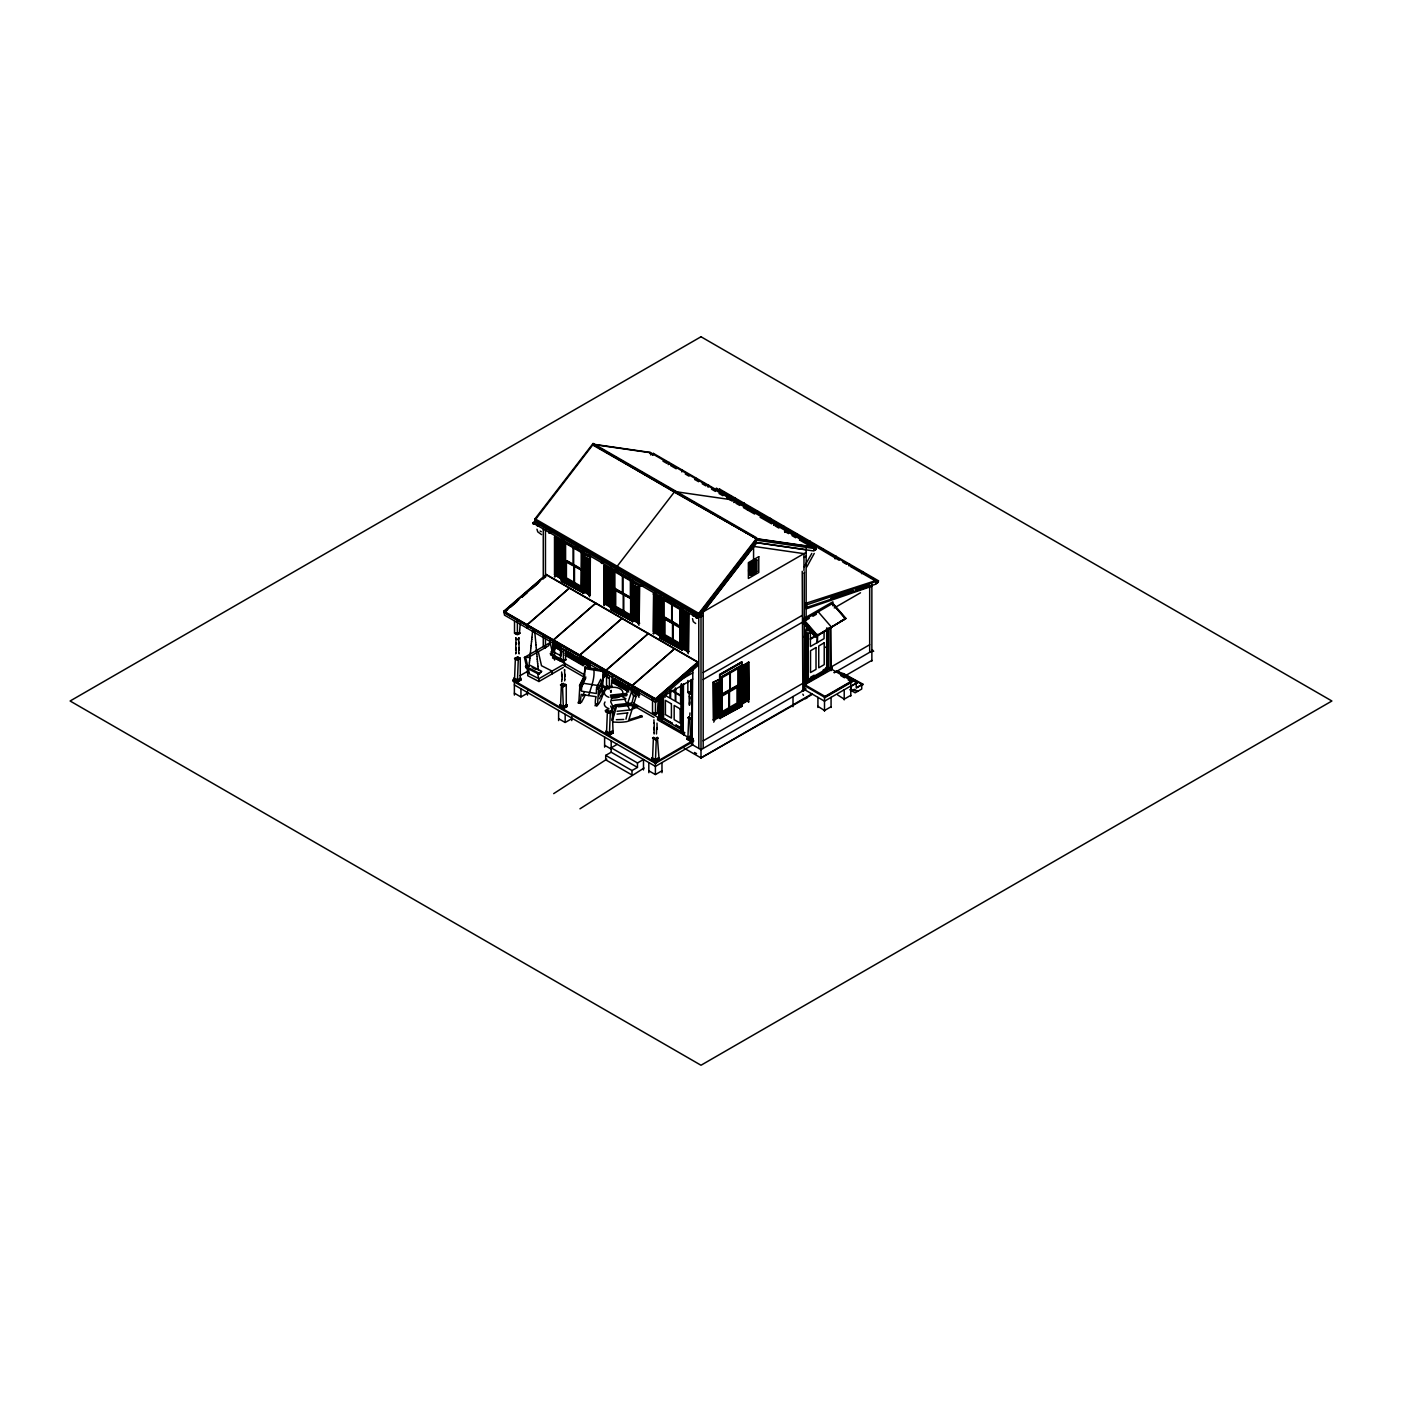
<?xml version="1.0" encoding="UTF-8"?>
<svg xmlns="http://www.w3.org/2000/svg" width="1402" height="1402" viewBox="0 0 1402 1402"><rect width="100%" height="100%" fill="white"/><g stroke="black" fill="none" stroke-linecap="round" stroke-linejoin="round"><path stroke-width="1.5" d="M513.693 678.305L517.391 680.443L521.088 678.305L521.088 679.9L517.391 682.02L513.693 679.9L513.693 678.305L517.391 679.655L517.391 682.02L517.391 679.725M563.394 706.293L563.394 708.588L559.696 706.45L559.696 704.873L563.394 706.293L567.091 704.873L567.091 706.45L563.394 708.588L562.517 685.858M689.854 718.595L690.73 741.308L692.991 740.011C694.025 736.138 689.048 738.907 690.73 741.308L687.033 739.187L689.714 736.225M601.984 669.455L601.914 670.384L585.16 666.861L583.951 676.64L579.604 685.227L579.587 686.402L581.725 686.156L581.409 691.168L596.376 693.499L596.411 688.995L598.286 689.293L602.65 679.549L603.368 670.664M689.644 699.055L689.714 697.477M689.451 704.225L689.644 701.911M579.85 685.858L578.938 700.842C576.485 704.19 581.935 703.786 582.356 700.509A45.845 9.691 -81.2 0 0 584.511 696.408L585.247 694.744M588.7 695.55C590.961 687.208 594.746 679.251 593.94 670.033L594.43 669.21M598.549 688.75L597.638 703.734C594.728 710.218 594.921 699.02 596.183 696.706L581.217 694.393L580.06 703.436M516.006 638.558L515.691 649.757M606.523 731.108L605.699 731.423L609.397 733.561L613.095 731.423L612.271 731.108L613.095 733.018L609.397 735.139L605.699 733.018L605.699 731.423L609.397 732.773L612.411 731.108L612.271 733.018L609.397 734.666M654.243 722.661L654.156 729.881L654.243 727.2M804.257 573.383L804.45 571.963M584.319 677.219L585.16 666.861M603.701 671.821L601.896 696.321L605.471 687.611L601.353 699.002A45.845 9.691 -81.2 0 1 599.18 703.121L596.902 706.03M528.992 666.441L529.36 662.831M529.57 660.745L529.43 662.778M529.781 658.677L529.641 660.71M529.991 656.609L529.851 658.642M530.201 654.541L530.061 656.574M530.254 654.015L530.412 652.473M530.622 650.405L530.482 652.421M530.675 649.88L530.832 648.32M530.885 647.812L531.165 645.691M531.095 645.744L531.253 644.184M531.305 643.658L531.568 641.555M531.516 641.59L531.779 639.487M531.708 639.522L531.989 637.419M531.919 637.454L532.62 631.198M532.55 631.233L532.585 630.252M552.318 652.981L553.299 642.659M747.354 700.176C748.773 697.285 747.634 704.523 749.036 701.613M588.086 593.467L588.893 594.904M589.699 596.796L588.893 595.377M588.086 665.564L588.893 666.984M589.699 668.894L588.893 667.457M637.384 621.927L638.997 625.257M637.384 694.008L638.997 697.355M686.665 650.37L688.277 653.718M661.411 636.28L661.411 598.654L653.665 593.642L653.087 631.566C673.871 645.586 649.231 627.115 654.611 631.899M692.167 711.34L692.167 718.227M802.224 571.333L802.838 690.976L804.257 690.45L804.257 573.05M625.958 719.156L627.36 713.25M611.991 708.991L612.727 706.082L618.913 705.451M615.864 705.872L614.724 710.411L610.711 701.771L611.868 697.232L610.851 697.337M616.372 706.941L612.516 720.435A2.576 2.033 -24.9 0 0 611.92 720.488M611.272 690.38L610.799 691.414M627.185 704.593L631.566 691.747L633.389 691.712M629.288 685.648L626.624 693.394L610.448 695.129L610.939 696.216L627.132 694.463M633.809 695.357L631.636 704.19L614.865 705.977L615.355 707.046L614.952 704.856L631.145 703.103M631.391 687.383L636.175 696.321L628.85 719.787L639.61 716.404M814.229 553.439L806.746 567.039M692.588 739.783L690.73 740.834L687.033 739.187L687.856 737.277M584.091 692.676L582.654 696.111M600.932 695.269L599.478 698.722M689.381 696.969L689.451 696.023M811.793 553.422L804.222 566.794M515.656 637.963L516.374 639.365M598.742 695.62L601.686 689.766M585.808 676.938L581.48 685.525L579.604 685.227M600.775 679.251L596.446 687.839L598.303 688.137M580.042 689.907L583.425 683.282L602.124 686.174L598.742 692.798M606.558 712.006L605.191 710.814L606.312 709.85A2.576 2.033 -24.9 0 1 607.504 709.64L607.749 709.657M605.682 711.901L606.821 710.937A2.576 2.033 -24.9 0 1 607.714 710.726M518.985 648.443L518.758 647.636M564.988 674.993L564.761 674.204M583.793 551.319L583.793 593.186L561.203 580.884L561.624 578.798L583.53 591.434L583.53 552.861L561.624 540.226L561.624 578.798M583.109 593.537L583.53 591.434M610.536 609.362L633.091 621.629L610.501 609.344L610.904 607.241M583.81 658.835L583.144 665.652L583.53 659.343M632.407 621.997L632.81 581.322L610.904 568.669M682.371 650.09L659.781 637.805L660.202 635.702L682.108 648.355L682.108 609.782L660.202 597.129M681.687 650.44L682.108 648.355M803.959 623.908L814.632 636.245L816.139 635.492M803.556 622.733L815.719 636.788L845.879 618.387L832.841 603.351L803.556 620.262L816.577 635.316M818.049 634.387L816.542 635.124M830.37 627.272L830.79 667.492L830.79 626.624M830.37 628.341L831.228 626.852L818.207 611.798M842.69 620.175L841.182 620.911M844.617 619.053L843.093 619.807M845.879 618.387L815.719 636.788M592.678 444.119L756.747 538.718L592.678 444.995L593.116 443.488L593.537 444.487M611.114 692.045L610.413 690.625M689.398 693.902L691.624 693.762M535.056 518.81L592.573 444.119L650.072 452.408L814.369 547.271L813.949 550.986L756.852 542.749L699.353 617.143L535.056 522.298L535.056 518.81L699.353 613.673L699.353 617.143M813.808 546.955L756.309 538.648L674.274 492.102L617.213 566.25L617.616 569.492M698.809 613.357L756.309 538.648L593.116 444.434L535.056 520.072L699.353 614.935L756.852 540.243L814.369 548.533M699.353 613.673L756.852 538.964L814.369 547.271M703.191 748.423L703.191 611.833L753.575 546.377L803.959 553.65L803.959 570.579M579.78 701.28L578.202 703.138M596.621 703.892L595.026 705.749M561.659 681.758L561.974 679.374M515.901 642.782L516.076 643.606M516.374 632.828L516.374 634.002M516.076 643.185L516.304 643.886M518.722 642.992L518.933 642.046M518.565 642.992L518.495 643.886M516.146 648.775L516.076 652.946M518.758 650.125L519.248 648.127M516.304 657.433C514.446 660.044 521.491 658.502 517.794 657.205M562.149 675.326L562.079 679.497M564.761 676.675L564.568 669.543M654.156 728.444L654.086 732.615M656.486 733.965L656.662 728.444M874.059 581.059L874.059 580.113M804.257 690.397L802.014 690.432M518.705 652.946L518.775 648.881M564.708 679.497L564.778 675.431M503.844 611.237L546.289 574.487L697.986 662.077L697.986 663.409L655.558 700.089L503.844 612.499L503.844 611.237L655.558 698.827M546.289 574.802L503.844 611.552L655.558 699.142M546.552 574.96L504.387 611.482L504.387 615.075L655.54 702.349L697.705 665.827L697.705 662.235L546.552 574.96L543.31 578.798M503.844 612.499L518.705 599.705M521.947 596.902L539.788 581.444M543.047 578.64L546.289 574.487M504.387 612.499L507.629 609.695M510.871 606.891L517.356 601.265M522.227 597.059L527.099 592.836M531.954 588.63L538.456 583.004M527.397 624.766L569.562 587.929L527.117 624.679L527.397 628.359M553.685 639.943L595.85 603.105L553.404 639.855L553.685 643.536M579.972 655.12L622.137 618.282L579.692 655.032L579.972 658.712M606.26 670.296L648.425 633.459L605.997 670.209L606.26 673.889M632.547 685.473L674.712 648.635L632.284 685.385L632.547 689.065M697.705 662.235L655.54 698.757L655.4 714.442L654.506 714.161M655.558 699.142L697.986 662.077M655.54 699.773L697.986 663.409M519.388 633.844L520.265 623.154M515.41 657.643L514.516 679.9M517.391 682.02L518.284 659.308M565.392 660.412L566.268 649.722M560.52 706.45L561.413 684.194M563.394 683.3L560.52 684.947L563.394 686.612L564.287 685.858M611.377 686.962L612.271 676.272M607.417 710.761L606.523 733.018M609.397 733.561L609.397 735.139L610.291 712.426M657.38 713.53L658.274 698.862M653.42 737.312L652.526 759.569L655.4 761.233L659.098 759.569L659.098 757.991L655.4 759.341L651.702 757.991L651.702 759.569L655.4 761.707L659.098 759.569L657.38 737.312M655.4 759.341L655.4 761.707L656.294 738.977M689.714 738.118L687.856 739.187L688.75 716.93M689.293 716.843L687.856 717.684L690.73 719.349L691.624 718.595M516.041 648.32L516.041 649.441M553.685 793.637L606.803 759.183M579.972 808.814L644.044 768.033M756.326 560.958L750.333 564.41M756.326 561.904L750.333 565.374M756.326 562.85L750.333 566.32M756.326 563.797L750.333 567.267M756.326 564.743L750.333 568.213M756.326 565.689L750.333 569.159M756.326 566.653L750.333 570.106M756.326 567.6L750.333 571.052M756.326 568.546L750.333 571.998M756.326 569.492L750.333 572.962M756.326 570.439L750.333 573.909M581.339 552.879L590.382 557.12L589.856 595.079L581.339 590.505L581.339 552.879L590.382 557.12M589.138 574.925L582.338 571.595L582.601 555.157M589.138 558.644L588.875 575.1M589.138 592.485L582.338 589.155L582.601 572.699M589.138 576.187L588.875 592.643M581.339 590.505L581.883 551.599L563.534 541.33L563.534 579.902L581.62 590.33L581.602 551.757L582.566 551.196M630.637 581.339L639.68 585.58L639.154 623.522L630.637 618.965L630.637 581.339L639.68 585.58M638.418 603.386L631.619 600.056L631.881 583.6M638.418 587.105L638.155 603.543M638.418 620.928L631.619 617.599L631.881 601.16M638.418 604.648L638.155 621.104M630.637 618.965L631.18 580.06L630.9 618.79L639.68 623.207M582.601 661.078L589.138 664.566M565.584 652.894L590.382 666.826L581.339 662.603L581.865 657.976M687.716 631.846L680.916 628.517L681.179 612.061M688.435 614.356L679.917 609.8L688.435 614.356L688.435 651.983L679.917 647.426L680.163 608.696L679.917 647.426M687.453 632.004L687.716 615.566M687.716 649.389L680.916 646.059L681.179 629.621M687.453 649.564L687.716 633.108M688.435 651.983L688.96 614.023M631.881 689.539L638.418 693.026M632.337 691.975L639.68 695.287L632.863 691.642M740.449 666.861L748.913 662.252L748.913 699.878L741.01 704.785L740.449 666.861L748.913 662.252M741.693 668.526L747.739 664.758M741.658 684.614L741.938 668.491L747.704 664.566M741.693 669.473L747.739 665.705M741.693 670.436L747.739 666.651M741.693 671.383L747.739 667.597M741.693 672.329L747.739 668.561M741.693 673.275L747.739 669.508M741.693 674.222L747.739 670.454M741.693 675.168L747.739 671.4M741.693 676.115L747.739 672.347M741.693 677.061L747.739 673.293M741.693 678.025L747.739 674.239M741.693 678.971L747.739 675.186M741.693 679.917L747.739 676.15M741.693 680.864L747.739 677.096M741.693 681.81L747.739 678.042M741.693 682.756L747.739 678.989M741.693 683.703L747.739 679.935M741.938 684.772L747.985 681.004L747.985 664.723M741.693 686.104L747.739 682.318M741.658 702.174L741.938 686.034L747.704 682.108M741.693 687.05L747.739 683.265M741.693 687.996L747.739 684.229M741.693 688.943L747.739 685.175M741.693 689.889L747.739 686.121M741.693 690.835L747.739 687.068M741.693 691.782L747.739 688.014M741.693 692.728L747.739 688.96M741.693 693.692L747.739 689.907M741.693 694.638L747.739 690.853M741.693 695.585L747.739 691.817M741.693 696.531L747.739 692.763M741.693 697.477L747.739 693.71M741.693 698.424L747.739 694.656M741.693 699.37L747.739 695.602M741.693 700.317L747.739 696.549M741.693 701.28L747.739 697.495M741.938 702.314L747.985 698.547L747.985 682.266M740.449 704.487L746.758 700.544M564.515 669.805L564.498 670.454M562.044 674.204L562.149 676.763M650.651 454.931L653.35 453.372L816.56 547.586A1.928 1.122 -60 0 1 813.861 549.549M551.459 529.588L551.459 530.534A1.893 1.087 -60 0 1 550.127 532.848A1.893 1.087 -60 0 1 548.778 532.077L548.778 532.077A1.928 1.122 -60 0 0 550.127 532.883A1.928 1.122 -60 0 0 551.494 530.517M564.603 537.176L564.603 538.123A1.893 1.087 -60 0 1 563.271 540.436A1.928 1.122 -60 0 1 561.904 539.682L561.922 539.665A1.893 1.087 -60 0 0 563.271 540.436A1.928 1.122 -60 0 0 564.638 538.105M564.06 541.663L564.06 579.604L566.005 578.483M577.747 544.765L577.747 545.711A1.893 1.087 -60 0 1 576.415 548.024A1.928 1.122 -60 0 1 575.048 547.271L575.065 547.253A1.893 1.087 -60 0 0 576.415 548.024A1.928 1.122 -60 0 0 577.782 545.693M564.217 541.558L564.217 561.01L565.041 560.537M590.89 552.353L590.89 553.299A1.893 1.087 -60 0 1 589.559 555.613A1.928 1.122 -60 0 1 588.192 554.859L588.209 554.841A1.893 1.087 -60 0 0 589.559 555.613A1.928 1.122 -60 0 0 590.925 553.282M561.238 580.901L583.793 593.186M604.034 559.941L604.034 560.888A1.893 1.087 -60 0 1 602.702 563.201A1.928 1.122 -60 0 1 601.335 562.447L601.353 562.43A1.893 1.087 -60 0 0 602.702 563.201A1.928 1.122 -60 0 0 604.069 560.87M728.392 496.343L728.392 497.307M613.095 569.615L612.832 608.363L631.18 618.632L613.06 608.223L613.095 569.615L629.358 579.008M516.514 634.475L520.265 633.091L519.388 632.828M630.322 575.118L630.322 576.064A1.893 1.087 -60 0 1 628.99 578.378A1.928 1.122 -60 0 1 627.623 577.624L627.64 577.606A1.893 1.087 -60 0 0 628.99 578.378A1.928 1.122 -60 0 0 630.357 576.047M630.865 580.235L631.864 579.657M643.465 582.706L643.465 583.653A1.893 1.087 -60 0 1 642.134 585.966A1.928 1.122 -60 0 1 640.767 585.212L640.784 585.195A1.893 1.087 -60 0 0 642.134 585.966A1.928 1.122 -60 0 0 643.5 583.635M515.41 658.677L514.516 658.397L517.391 660.062L520.265 658.397L519.388 657.643M526.363 665.792L525.54 666.265L538.771 673.065L541.785 671.33L529.938 665.249L527.748 666.511L526.363 665.792L524.436 657.415L549.076 643.185L550.443 643.816L552.406 652.28L550.215 653.542L562.062 659.623M524.436 657.415L527.713 656.942M548.533 644.938L550.443 643.816M527.888 657.713L548.708 645.691M615.285 606.926L613.34 608.065L613.515 570.018M656.609 590.295L656.609 591.241A1.893 1.087 -60 0 1 655.277 593.554A1.928 1.122 -60 0 1 653.91 592.801L653.928 592.783A1.893 1.087 -60 0 0 655.277 593.554A1.928 1.122 -60 0 0 656.644 591.223M525.54 666.265L525.855 667.562L528.046 667.808L529.185 672.837L527.835 672.154L526.661 667.089M552.686 653.577L550.495 654.839L562.132 660.78M561.624 650.878L561.238 652.999M519.984 675.711L527.24 671.523M563.359 667.422L538.946 681.512L527.73 675.694L527.835 672.154M517.391 680.443L520.405 677.99M517.391 681.547L521.088 679.9M680.461 647.093L680.426 608.538L662.357 598.093L662.112 636.806L688.96 651.65M669.753 597.883L669.753 598.829A1.893 1.087 -60 0 1 668.421 601.143A1.928 1.122 -60 0 1 667.054 600.389L667.072 600.371A1.893 1.087 -60 0 0 668.421 601.143A1.928 1.122 -60 0 0 669.788 598.812M784.787 531.463L784.787 532.409M525.855 667.562L538.841 674.204L541.119 672.101M562.517 661.043L566.268 659.659L565.392 659.378M527.012 672.627L538.946 678.691L563.043 664.776M564.41 663.987L565.234 663.514L565.234 666.336M749.737 563.464L756.87 559.976L756.852 571.368C745.216 584.494 746.635 558.715 756.87 559.976M527.52 693.166L520.948 696.969L514.376 693.166M581.585 661.814L565.812 652.701M581.62 657.45L581.883 662.27M682.897 605.471L682.897 606.418A1.893 1.087 -60 0 1 681.565 608.731A1.928 1.122 -60 0 1 680.198 607.977L680.215 607.96A1.893 1.087 -60 0 0 681.565 608.731A1.928 1.122 -60 0 0 682.932 606.4M749.737 574.838L756.852 571.368M563.394 686.612L566.268 684.947L565.392 684.194M698.774 614.637L698.809 748.423M703.191 611.833L806.15 552.388M659.816 637.822L680.548 649.038M662.638 636.508L662.795 598.479M813.843 549.146L816.56 547.586A1.893 1.087 -60 0 1 813.861 549.496L813.843 548.024M701 616.898L703.191 615.636M803.959 557.453L806.15 556.191M563.394 708.115L567.091 706.45M615.285 679.024L613.34 680.145L629.148 689.241M608.503 687.593L612.271 686.209M558.609 718.7L565.181 722.503L571.753 718.7M607.417 711.795L606.523 711.515L609.397 713.162L612.271 711.515L611.377 710.761M805.607 603.386L876.25 580.463L876.25 584.003L806.693 607.434L805.607 606.803L805.607 603.386L807.237 603.701M677.937 681.442L692.781 672.855M703.191 672.539L802.102 615.443M657.398 699.616L692.781 679.181L692.781 668.561M803.556 618.685L832.876 601.791L832.841 605.822M703.191 679.497L802.102 622.4M805.747 620.42L809.304 618.352M812.862 616.302L816.42 614.251M875.707 581.409L875.707 582.356A1.928 1.122 -60 0 0 877.074 583.144A1.928 1.122 -60 0 0 878.441 580.778L719.629 489.088A1.928 1.122 -60 0 1 718.613 491.191A1.893 1.087 -60 0 0 719.629 489.123M688.75 693.131L687.856 692.378L689.293 691.554M834.26 607.942L860.495 592.783M806.15 608.871L871.869 586.229M719.612 680.724L719.612 674.432L741.798 661.954L741.798 665.424L719.892 678.077L719.892 674.59L741.798 661.954M719.892 675.238L741.798 662.585M806.833 625.572L805.87 630.707L807.797 629.603L807.797 626.063M652.526 698.862L652.526 712.777L655.4 714.442L658.274 712.777L657.38 712.496M687.856 680.461L687.856 692.378L690.73 694.043L692.167 693.219M713.04 719.945L739.888 705.118L739.608 666.371L721.539 676.815L722.205 715.809L713.548 720.278L713.04 682.318L722.205 678.182L722.205 715.809M811.986 633.178L805.063 632.705L805.063 630.707L810.426 629.603M663.479 714.126L663.216 718.069L663.216 696.706M656.224 762.898L512.746 679.9L512.746 681.004L655.4 763.371L693.464 741.395L693.464 740.291L657.468 719.804L658.292 717.438L661.569 719.804L663.479 718.7L663.479 696.812M617.213 744.322L611.184 747.792L637.472 762.968L643.5 759.498L643.5 769.926M805.87 635.579L803.959 636.683L807.797 635.386L804.362 636.929M663.444 718.245L672.417 723.432L663.479 718.227L661.534 719.366L633.476 703.121M605.699 755.38L631.987 770.557L631.987 774.991L605.699 759.814L605.699 755.38L611.184 752.226L637.472 767.402L637.472 762.968M810.391 638.629L815.316 635.789M810.391 639.259L845.686 618.72L832.841 603.876M738.381 684.789L714.337 698.284M720.856 695.865L736.628 686.752M721.679 696.338L739.205 686.209M653.42 738.346L652.526 738.065L655.4 739.73L658.274 738.065L657.38 738.346M690.73 719.349L692.167 718.507M683.755 733.088L684.562 732.615L683.755 734.998L683.755 733.088L657.468 717.912M721.399 712.058L737.014 703.05L737.014 686.051M724.764 710.989L733.807 705.767M723.239 712.198L737.697 703.839M721.837 714.932L739.362 704.82L739.205 666.774M739.888 705.118L741.798 703.997L742.219 706.1L719.612 718.385L742.184 706.117M719.892 716.65L742.184 704.225M689.293 736.611L687.033 737.925L690.73 740.046L692.991 738.749M631.987 770.557L637.472 767.402M687.033 739.187L689.293 737.873M693.464 740.291L655.4 762.425L655.4 774.465M810.549 677.271L814.141 675.203M823.097 670.033L826.689 667.965L826.689 627.903M807.797 679.812L827.513 668.439L827.513 628.376M703.191 740.834L808.376 680.145M869.678 644.727L828.056 668.754L826.146 667.65M805.063 682.511L808.341 680.443L806.43 679.024M815.508 676.465L826.269 670.261M826.146 668.123L828.056 669.227L831.333 667.334M805.87 682.511L805.87 684.404L805.063 682.02L832.157 667.334L832.157 669.227L804.783 684.719L804.783 689.766L824.499 701.158L850.786 685.981M806.939 682.844L827.583 670.91M831.071 670.647L831.614 669.227L851.873 680.916L851.873 682.02L825.042 697.53L804.783 685.823M661.972 770.802L655.4 774.587L648.828 770.802M834.085 672.539L837.099 670.804L857.358 682.511L851.329 685.981M806.15 688.978L701 749.684L691.239 744.059M834.313 672.732L871.869 651.036M684.106 748.16L701 757.921L812.214 693.71M805.431 698.739L807.429 697.583M845.599 675.571L871.869 660.395M804.783 684.719L825.042 696.408L851.873 680.916M857.358 682.511L850.769 686.472L850.786 689.346L857.709 691.344L854.133 689.276M842.567 673.17L862.826 684.088L856.236 688.049L856.236 683.3M862.826 684.088L856.815 687.558M831.071 706.731L824.499 710.516L817.927 706.345M850.786 695.339L844.214 699.142L837.642 694.954M701 757.921L811.811 694.673M564.655 680.881L564.831 679.374M554.509 537.036L562.833 541.733L562.255 579.657L554.509 574.662L554.509 537.036L562.255 542.031L562.255 579.657M561.641 559.486L555.42 555.788L555.7 539.367M561.641 543.187L561.343 559.626M561.641 577.028L555.42 573.348L555.7 556.909M555.42 557.067L561.641 560.747M554.509 574.662L562.833 579.359M603.806 565.479L612.113 570.193L611.535 608.117L603.806 603.105L603.806 565.479L611.535 570.491L611.535 608.117M610.922 587.929L604.7 584.248L604.998 567.81M610.922 605.489L604.7 601.791L604.998 585.37M610.922 589.208L610.641 605.629M603.806 603.105L605.313 603.438M555.7 645.288L561.641 649.126M554.509 642.449L554.509 646.743L561.273 650.458L560.853 648.039M660.219 616.389L653.998 612.709L654.278 596.271M653.087 593.94L661.411 598.654M653.998 596.428L660.219 600.109M660.219 633.949L653.998 630.252L654.278 613.831M660.219 617.651L659.921 634.09M604.998 673.749L607.662 675.799M604.367 674.905L608.45 678.2M713.04 682.318L722.205 678.182M714.337 684.071L721.206 680.601L721.206 696.882L714.301 700.141M714.337 685.017L720.978 681.582M714.337 685.964L720.978 682.529M714.337 686.91L720.978 683.475M714.337 687.856L720.978 684.439M714.337 688.803L720.978 685.385M714.337 689.749L720.978 686.332M714.337 690.695L720.978 687.278M714.337 691.659L720.978 688.224M714.337 692.606L720.978 689.171M714.337 693.552L720.978 690.117M714.337 694.498L720.978 691.063M714.337 695.445L720.978 692.027M714.337 696.391L720.978 692.974M714.337 697.337L720.978 693.92M714.337 699.247L720.978 695.813M714.337 701.631L721.206 698.161L721.206 714.442L714.301 717.701M714.337 702.577L720.978 699.142M714.337 703.524L720.978 700.089M714.337 704.47L720.978 701.053M714.337 705.416L720.978 701.999M714.337 706.363L720.978 702.945M714.337 707.327L720.978 703.892M714.337 708.273L720.978 704.838M714.337 709.219L720.978 705.784M714.337 710.166L720.978 706.731M714.337 711.112L720.978 707.677M714.337 712.058L720.978 708.641M714.337 713.005L720.978 709.587M714.337 713.951L720.978 710.534M714.337 714.915L720.978 711.48M714.337 715.861L720.978 712.426M714.337 716.808L720.978 713.373M518.758 649.441L518.758 648.32M639.505 716.65L641.66 715.633L642.169 716.702L626.817 721.609A45.845 36.154 -24.9 0 1 618.738 722.31L613.55 722.065M639.925 716.247L640.609 716.001A3.82 3.014 -24.9 0 1 641.345 715.861L642.169 716.702M632.127 706.608L635.597 705.206A3.82 3.014 -24.9 0 1 636.333 705.066L637.665 706.994L630.357 709.938M632.46 707.957L634.983 706.923M560.52 704.558L559.696 704.873L563.394 707.011L567.091 704.873L566.268 704.558M872.394 649.88L873.639 651.264L871.904 651.439M806.693 604.823L876.25 581.409L850.225 566.373M830.79 598.321L853.38 590.715M855.448 590.014L869.906 585.142M517.776 634.23L518.425 632.828M516.146 639.382L518.425 639.365L518.793 637.875M517.864 639.645L519.143 637.963M563.008 683.755C559.31 685.07 566.355 686.612 564.498 684.001M608.994 710.323C605.313 711.62 612.359 713.162 610.501 710.551M692.167 693.499L689.714 693.289M691.834 717.982L689.241 717.579M515.41 632.828L514.516 633.091L514.516 621.174M515.41 633.844L514.516 633.091L518.284 634.475M519.388 658.677L520.265 658.397L520.265 679.9M561.413 659.378L560.52 659.659L560.52 647.742M561.413 660.412L560.52 659.659L564.287 661.043M565.392 685.227L566.268 684.947L566.268 706.45M607.417 685.946L606.523 686.209L606.523 674.292M607.417 686.962L606.523 686.209L610.291 687.593M611.377 711.795L612.271 711.515L613.095 733.018L612.411 731.108M687.856 692.378L688.75 692.115M653.42 712.496L652.526 712.777L653.42 713.53M655.4 714.442L656.294 714.161M617.09 714.109L628.026 712.882M626.396 704.768L630.742 704.295L631.233 705.364L618.229 706.783L617.739 705.697M612.078 700.492L624.679 699.195L629.691 709.99L617.09 711.287M623.75 719.454L616.337 719.717M634.3 696.443L636.175 696.321M805.063 630.707L809.83 630.707M611.605 712.531L614.216 712.584M612.008 719.349L613.988 713.32L610.641 706.117M650.616 452.741L593.116 444.434L674.274 492.102M675.151 491.611L732.212 499.848L732.247 501.092L726.587 497.85M755.678 542.416L806.15 549.707M584.652 667.773L586.527 668.071M586.457 668.877L601.423 671.19M600.669 680.601L602.545 680.899L599.057 687.804L597.182 687.506M603.596 687.33L605.471 687.611M687.856 717.684L688.75 717.964M560.52 684.947L561.413 685.227M658.274 757.676L659.098 757.991L655.4 760.129L651.702 757.991M536.966 651.176L538.298 651.702L541.505 665.722L552.09 671.102L552.09 673.924M553.299 657.45L565.234 663.514M552.476 657.924L553.825 658.607L553.071 655.242M561.291 655.943L551.827 651.089L552.143 652.386M551.021 651.562L552.406 652.28M532.147 667.51L535.95 669.473M582.338 555.315L589.103 558.837M582.566 556.296L589.103 559.801M582.566 557.242L589.103 560.747M631.619 583.775L638.383 587.298M582.566 558.189L589.103 561.694M631.864 584.757L638.383 588.244M582.566 559.135L589.103 562.64M631.864 585.703L638.383 589.19M681.144 612.271L687.681 615.758M680.916 612.236L687.453 615.723M582.566 560.099L589.103 563.586M631.864 586.649L638.383 590.154M681.144 613.217L687.681 616.705M582.566 561.045L589.103 564.533M631.864 587.596L638.383 591.101M681.144 614.164L687.681 617.651M582.566 561.992L589.103 565.479M631.864 588.542L638.383 592.047M681.144 615.11L687.681 618.597M582.566 562.938L589.103 566.426M631.864 589.506L638.383 592.993M681.144 616.056L687.681 619.544M582.566 563.884L589.103 567.389M631.864 590.452L638.383 593.94M681.144 617.003L687.681 620.508M582.566 564.831L589.103 568.336M631.864 591.399L638.383 594.886M681.144 617.949L687.681 621.454M582.566 565.777L589.103 569.282M631.864 592.345L638.383 595.832M681.144 618.895L687.681 622.4M582.566 566.723L589.103 570.228M631.864 593.291L638.383 596.779M681.144 619.859L687.681 623.347M582.566 567.687L589.103 571.175M631.864 594.238L638.383 597.743M681.144 620.806L687.681 624.293M582.566 568.634L589.103 572.121M631.864 595.184L638.383 598.689M681.144 621.752L687.681 625.239M582.566 569.58L589.103 573.067M631.864 596.13L638.383 599.635M681.144 622.698L687.681 626.186M582.566 570.526L589.103 574.014M631.864 597.094L638.383 600.582M681.144 623.645L687.681 627.132M631.864 598.041L638.383 601.528M681.144 624.591L687.681 628.096M631.864 598.987L638.383 602.474M681.144 625.537L687.681 629.042M582.338 572.857L589.103 576.415M681.144 626.484L687.681 629.989M582.566 573.856L589.103 577.361M582.566 574.802L589.103 578.307M681.144 627.448L687.681 630.935M631.619 601.318L638.383 604.858M582.566 575.766L589.103 579.254M631.864 602.317L638.383 605.822M582.566 576.713L589.103 580.2M631.864 603.263L638.383 606.768M681.144 629.831L687.681 633.318M680.916 629.778L687.453 633.266M582.566 577.659L589.103 581.147M631.864 604.209L638.383 607.714M681.144 630.777L687.681 634.265M582.566 578.605L589.103 582.093M631.864 605.156L638.383 608.661M681.144 631.724L687.681 635.211M582.566 579.552L589.103 583.039M631.864 606.12L638.383 609.607M681.144 632.67L687.681 636.175M582.566 580.498L589.103 584.003M631.864 607.066L638.383 610.553M681.144 633.616L687.681 637.121M582.566 581.444L589.103 584.949M631.864 608.012L638.383 611.5M681.144 634.563L687.681 638.068M582.566 582.391L589.103 585.896M631.864 608.959L638.383 612.446M681.144 635.509L687.681 639.014M582.566 583.355L589.103 586.842M631.864 609.905L638.383 613.41M681.144 636.473L687.681 639.96M582.566 584.301L589.103 587.788M631.864 610.851L638.383 614.356M681.144 637.419L687.681 640.907M582.566 585.247L589.103 588.735M631.864 611.798L638.383 615.303M681.144 638.366L687.681 641.853M582.566 586.194L589.103 589.681M631.864 612.744L638.383 616.249M681.144 639.312L687.681 642.799M582.566 587.14L589.103 590.645M631.864 613.708L638.383 617.195M681.144 640.258L687.681 643.763M582.566 588.086L589.103 591.591M631.864 614.654L638.383 618.142M681.144 641.205L687.681 644.71M631.864 615.601L638.383 619.088M681.144 642.151L687.681 645.656M631.864 616.547L638.383 620.034M681.144 643.097L687.681 646.602M583.565 591.101L590.382 594.746M681.144 644.061L687.681 647.549M681.144 645.008L687.681 648.495M748.913 699.878L748.335 661.937M582.566 659.238L587.473 661.849M582.566 660.184L589.103 663.672M633.494 689.504L638.383 692.132M654.138 734L653.98 732.492M716.334 488.124L876.25 580.463M716.334 489.088L720.05 491.226M723.765 493.381L742.359 504.107M745.286 506.104L759.095 513.763M762.18 515.866L766.543 518.074M769.698 520.195L783.28 527.73M786.592 529.956L814.895 545.974M818.61 548.129L839.202 560.292M842.777 562.079L846.493 564.235M662.971 461.135L666.879 463.379M670.612 465.534L676.202 468.776M685.28 473.999L689.065 476.154M694.691 479.414L698.617 481.71M702.174 483.76L705.96 485.916M711.568 489.175L715.406 491.401M719.068 493.522L722.889 495.712M735.945 503.265L739.765 505.421M743.41 507.577L754.626 514.043M760.217 517.285L771.678 523.857M775.166 525.908L778.899 528.063M784.489 531.288L788.572 533.619M791.955 535.599L795.688 537.755M799.42 539.91L812.494 547.463M593.116 443.488L756.747 537.86M844.407 674.239L862.826 684.877M832.157 667.334L831.333 666.844L832.157 669.227M850.961 678.673L854.554 680.741M857.358 683.3L837.099 670.804M840.832 675.641L844.512 677.779M848.192 679.9L851.873 682.02M849.787 689.714L855.167 692.816L861.739 689.013L861.722 684.895M559.748 536.072L563.481 538.228M584.021 550.075L587.753 552.23M664.303 596.428L675.501 602.895M686.7 609.362L692.308 612.604M696.04 614.759L699.773 616.915M581.199 552.388L565.584 543.38L565.584 560.379L581.199 569.387M540.138 531.043L541.277 531.708M695.655 623.504L693.289 621.664L692.5 618.632M566.794 560.59L579.061 567.67M614.339 588.034L631.864 598.163M663.619 616.494L677.639 624.591M566.794 561.536L582.566 570.649L564.217 561.01M617.844 591.013L631.864 599.11L613.515 589.471M679.392 626.554L662.795 617.914L680.32 628.043M631.303 615.32L615.706 606.295L615.706 591.434M680.601 643.763L664.986 634.755L664.986 619.894M569.615 580.568L565.865 578.553L581.988 588.034M572.875 582.601L581.777 587.578M631.058 616.039L615.163 607.013L629.48 615.443M680.846 644.78L664.443 635.474L680.566 644.938M582.566 589.155L565.041 579.026L565.041 559.591M631.864 617.599L614.339 607.487L614.339 590.207M681.144 646.059L663.619 635.947L663.619 618.65M561.238 579.008L583.144 591.662M610.536 607.469L632.442 620.122M659.816 635.93L681.722 648.565M721.837 676.991L721.539 715.388M737.417 703.681L739.362 704.82M672.154 690.432L675.256 692.22L675.256 688.032M665.267 695.392L670.051 698.161L670.051 689.854M504.107 612.341L655.821 699.931M565.725 650.721L572.962 654.892M576.572 656.995L581.988 660.114M615.022 679.181L629.48 687.523M565.041 651.124L582.566 661.236M614.339 679.584L628.359 687.681M613.06 680.303L629.375 689.679M581.62 662.427L583.53 663.532M564.901 653.209L583.144 663.742M612.359 680.618L628.797 690.099M567.372 655.785L583.81 665.267M613.007 682.126L627.623 690.573M564.901 655.102L583.144 665.652M612.359 682.511L628.797 691.992M676.027 725.097L681.319 728.146M676.009 725.237L681.407 728.584M675.992 725.5L681.372 728.602M682.371 730.091L662.655 718.7L662.655 695.339M554.824 657.713L560.45 660.955M564.2 663.111L584.792 675.01M601.651 684.737L609.134 689.065M622.243 696.636L625.993 698.792M681.249 730.74L684.562 732.615M684.562 733.088L681.284 731.038L681.565 683.861M662.042 721.504L675.186 729.093M678.936 731.266L684.562 734.508M563.937 665.512L584.599 677.429M631.513 704.523L654.051 717.526M693.464 741.395L692.641 740.922L692.641 744.865L655.4 766.368L514.376 684.947M694.533 752.471L696.549 753.628M517.391 656.732L520.265 658.397M604.612 745.268L611.184 749.054M654.243 596.463L660.184 600.301M654.243 597.427L660.184 601.248M654.243 598.374L660.184 602.194M654.243 599.32L660.184 603.158M604.7 567.968L610.886 571.841L610.641 588.086M654.243 600.266L660.184 604.104M604.963 568.967L610.886 572.805M654.243 601.213L660.184 605.051M604.963 569.913L610.886 573.751M654.243 602.159L660.184 605.997M604.963 570.859L610.886 574.697M654.243 603.105L660.184 606.943M555.42 539.507L561.606 543.398M604.963 571.806L610.886 575.644M555.665 540.506L561.606 544.344M654.243 604.052L660.184 607.89M604.963 572.752L610.886 576.59M555.665 541.452L561.606 545.29M654.243 605.016L660.184 608.836M604.963 573.698L610.886 577.536M555.665 542.399L561.606 546.237M654.243 605.962L660.184 609.782M604.963 574.662L610.886 578.483M654.243 606.908L660.184 610.746M555.665 543.345L561.606 547.183M604.963 575.609L610.886 579.429M555.665 544.309L561.606 548.129M654.243 607.855L660.184 611.693M604.963 576.555L610.886 580.393M555.665 545.255L561.606 549.076M654.243 608.801L660.184 612.639M604.963 577.501L610.886 581.339M555.665 546.202L561.606 550.04M654.243 609.747L660.184 613.585M604.963 578.448L610.886 582.286M654.243 610.694L660.184 614.532M555.665 547.148L561.606 550.986M604.963 579.394L610.886 583.232M555.665 548.094L561.606 551.932M654.243 611.64L660.184 615.478M604.963 580.34L610.886 584.178M555.665 549.041L561.606 552.879M604.963 581.287L610.886 585.125M555.665 549.987L561.606 553.825M604.963 582.251L610.886 586.071M653.998 613.971L660.184 617.861M555.665 550.933L561.606 554.771M604.963 583.197L610.886 587.017M654.243 614.987L660.184 618.825M555.665 551.897L561.606 555.718M654.243 615.934L660.184 619.772M555.665 552.844L561.606 556.664M654.243 616.88L660.184 620.718M555.665 553.79L561.606 557.628M604.7 585.51L610.886 589.418M654.243 617.826L660.184 621.664M555.665 554.736L561.606 558.574M604.963 586.527L610.886 590.365M654.243 618.773L660.184 622.611M604.963 587.473L610.886 591.311M654.243 619.719L660.184 623.557M604.963 588.419L610.886 592.257M555.665 557.12L561.606 560.958M654.243 620.683L660.184 624.503M604.963 589.366L610.886 593.204M555.665 558.066L561.606 561.904M654.243 621.629L660.184 625.45M604.963 590.33L610.886 594.15M654.243 622.576L660.184 626.414M555.665 559.012L561.606 562.85M604.963 591.276L610.886 595.096M555.665 559.959L561.606 563.797M654.243 623.522L660.184 627.36M604.963 592.222L610.886 596.06M555.665 560.923L561.606 564.743M654.243 624.468L660.184 628.306M604.963 593.169L610.886 597.007M555.665 561.869L561.606 565.689M654.243 625.415L660.184 629.253M604.963 594.115L610.886 597.953M654.243 626.361L660.184 630.199M555.665 562.815L561.606 566.653M604.963 595.061L610.886 598.899M555.665 563.762L561.606 567.6M654.243 627.307L660.184 631.145M604.963 596.008L610.886 599.846M555.665 564.708L561.606 568.546M654.243 628.271L660.184 632.092M604.963 596.954L610.886 600.792M654.243 629.218L660.184 633.038M555.665 565.654L561.606 569.492M604.963 597.918L610.886 601.738M555.665 566.601L561.606 570.439M604.963 598.864L610.886 602.685M555.665 567.547L561.606 571.385M604.963 599.811L610.886 603.649M555.665 568.511L561.606 572.331M604.963 600.757L610.886 604.595M555.665 569.457L561.606 573.278M555.665 570.404L561.606 574.242M555.665 571.35L561.606 575.188M605.927 603.824L612.113 607.82M555.665 572.296L561.606 576.134M714.301 683.861L714.564 700.317M714.301 701.421L714.564 717.859M721.206 714.442L738.381 704.242L738.381 686.962M604.963 672.855L607.925 674.765M557.155 644.394L560.117 646.322M555.665 644.394L561.606 648.232M554.509 646.743L562.255 651.755M664.583 696.408L665.126 697.355M654.506 738.977L655.4 739.73M608.503 712.426L609.397 713.162M516.514 659.308L517.391 660.062M518.898 642.782L518.722 643.606M541.575 534.618L537.755 531.866L536.966 529.202M832.297 603.666L845.336 618.703M804.1 619.947L817.121 635.001M803.556 620.788L816.402 635.632M805.274 624.013L815.771 636.14M689.784 715.739L689.942 712.952M720.278 716.86L720.313 718.753M802.855 694.148L803.486 695.374M629.551 687.436L633.564 696.058M626.221 694.568L626.729 695.655L613.726 697.057L613.217 695.97M713.723 722.135L715.353 718.7M525.803 658.046L527.748 666.511M537.562 672.697L538.403 677.517M652.964 633.318L653.735 634.002L653.665 593.642M603.666 604.858L604.437 605.541L604.367 565.181M605.313 675.536C603.982 672.68 605.033 679.812 603.666 676.956M556.033 574.978C554.684 572.121 555.735 579.271 554.386 576.415M556.033 647.076C554.666 644.184 555.805 651.369 554.386 648.495M561.063 650.353L561.431 654.401M534.793 631.461L534.951 633.196M535.774 642.449L534.881 633.231M535.827 643.027L535.985 644.762M536.195 647.076L535.914 644.797M536.247 647.654L536.405 649.371M536.615 651.685L536.335 649.424M536.826 653.998L536.545 651.737M536.878 654.576L537.036 656.311M537.089 656.89L537.229 659.255M537.299 659.203L537.439 661.569M537.509 661.516L537.649 663.882M537.72 663.829L537.86 666.178M537.93 666.143L538.07 668.491M538.14 668.456L538.298 670.191M656.995 723.099L657.117 729.426M518.985 643.413L519.108 649.757M687.734 737.277L687.856 739.187M518.793 638.558L518.722 642.239M538.771 673.065L538.841 674.204M692.167 711.129L691.764 693.289M690.73 738.942L690.73 740.046M871.869 584.003L871.869 661.166M869.678 587.491L869.678 652.316M850.786 696.093L850.786 682.02L824.499 697.197L824.499 711.27M844.214 689.766L844.214 699.896M831.071 697.372L831.071 707.484M828.6 628.447L828.6 668.754L828.337 628.289M828.056 628.692L828.056 669.227M825.042 696.408L825.042 697.53M824.078 631.356L824.078 638.629L810.391 646.532L810.391 632.705M817.927 697.372L817.927 707.484M817.506 642.431L817.506 634.528L816.963 642.747M808.095 633.651L808.341 680.601M808.06 633.616L808.06 680.285M806.693 604.017L806.693 607.434M806.15 548.445L806.15 620.052M806.15 634.755L806.15 681.705L805.87 633.178M796.301 534.302L796.301 535.249M793.006 696.566L793.006 706.696M756.309 559.661L756.309 571.052M753.575 546.377L753.575 559.661M750.298 563.779L750.298 575.153M741.518 661.797L741.518 665.985M741.01 667.159L741.01 704.785M739.608 666.371L739.643 704.978M730.302 672.942L730.302 689.924M729.759 673.258L729.759 690.257M729.478 690.415L729.478 707.397M728.935 690.73L728.935 707.712M713.548 682.651L713.548 720.278M701 613.095L701 757.781M692.588 679.059L692.167 740.642L692.167 679.304M690.73 680.128L690.73 694.043M689.714 696.443L689.714 704.908M689.293 692.448L689.293 705.136M683.475 683.825L683.195 732.142L683.195 684.527M682.371 608.24L682.371 612.429M681.284 683.983L681.284 731.196M680.601 686.927L680.601 695.304L675.799 692.535L675.799 688.347M673.065 622.418L673.065 639.417M672.522 624.153L672.522 639.102M672.241 604.963L672.241 621.945M671.698 604.648L671.698 621.629M662.392 598.076L662.357 636.666M661.972 762.583L661.972 772.695M661.569 695.97L661.569 719.804M661.288 695.672L661.025 719.331L661.025 697.968M660.833 598.952L660.833 636.578M660.465 595.587L660.465 599.776M659.921 600.249L659.921 616.547M659.378 698.371L659.098 718.227L659.098 696.584M656.802 712.882L655.785 713.898L653.998 712.882M656.995 727.62L656.995 728.777M656.907 737.505L655.803 738.609L653.91 737.505M653.893 719.839L654.086 723.274M650.072 452.408L650.072 453.687M648.828 762.583L648.828 772.695M639.154 585.896L639.154 623.522M639.154 691.309L639.154 695.62M623.785 593.975L623.785 610.957M623.224 593.659L623.224 610.641M622.961 576.502L622.961 593.502M622.418 576.187L622.418 593.186M611.184 567.127L611.184 571.315M611.184 740.834L611.184 752.226M610.799 686.314L609.029 687.348L607.995 686.314M610.799 690.993L610.799 692.115M609.397 675.957L609.397 687.874M604.612 737.049L604.612 747.161M589.856 557.453L589.856 595.079M589.856 662.848L589.856 667.159M582.023 569.86L582.023 586.86L566.408 577.852L566.408 560.853M581.339 658.292L581.339 662.603M574.487 565.514L574.487 582.513M573.944 565.199L573.944 582.198M573.663 548.042L573.663 565.041M573.12 547.726L573.12 564.726M571.753 716.562L571.753 720.593M565.181 714.284L565.181 722.38M564.796 659.764L563.779 660.78L561.992 659.764M564.988 674.502L564.988 675.659M563.814 541.172L563.779 579.762M563.394 649.389L563.394 661.323M561.887 538.666L561.887 580.533M561.659 671.961L561.694 676.307M561.343 560.888L561.343 577.168M558.609 710.481L558.609 720.593M555.087 536.738L555.087 574.364M555.087 642.151L555.087 646.445M554.561 643.798L554.561 660.097M554.158 641.923L554.158 652.491M552.721 641.801L552.721 652.561M549.847 640.153L549.847 644.447M545.466 529.29L545.466 577.449M545.466 637.507L545.466 648.074M543.275 528.536L543.275 576.24M543.275 636.228L543.275 646.813M538.946 678.691L538.946 681.512M527.52 691.028L527.52 695.077M520.948 688.75L520.948 696.847M519.126 653.875L518.828 652.824M517.391 620.841L517.391 634.755M516.006 637.875L516.006 638.997M515.813 647.952L515.813 649.108M515.971 652.824L515.673 653.875M514.376 681.004L514.376 695.077M734.823 500.006A1.928 1.122 -60 0 0 735.507 498.253L735.472 498.271A1.893 1.087 -60 0 1 734.806 499.988M782.999 527.818A1.893 1.087 -60 0 0 783.665 526.101L783.7 526.065A1.928 1.122 -60 0 1 783.017 527.835M822.694 550.18A1.893 1.087 -60 0 0 823.097 548.865L823.132 548.83A1.928 1.122 -60 0 1 822.729 550.18M610.606 687.576A9.288 5.363 0 0 1 620.578 689.118A9.288 5.363 0 0 1 621.927 695.024M620.578 696.198A9.288 5.363 0 0 1 611.78 697.916M608.941 697.302A9.288 5.363 0 0 1 608.941 688.014M608.941 708.693A9.288 5.363 0 0 1 604.998 701.981M617.213 568.458A1.928 1.122 -60 0 1 615.846 570.824A1.928 1.122 -60 0 1 614.479 570.036L614.497 570.018A1.893 1.087 -60 0 0 615.846 570.789A1.893 1.087 -60 0 0 617.178 568.476M773.676 524.979A1.893 1.087 -60 0 0 774.36 523.261L774.377 523.244A1.928 1.122 -60 0 1 773.694 525.014M825.883 647.391L826.794 646.585L825.883 647.391M652.403 757.676L651.702 759.569L652.403 757.676M583.828 678.007L580.358 684.912L582.216 685.192L585.703 678.288L583.828 678.007M537.264 525.189C536.738 528.011 541.47 524.383 537.264 525.189M692.798 614.987C692.273 617.809 697.004 614.181 692.798 614.987M701 336.76L70.1 701L701 1065.24L1331.9 701L701 336.76M535.617 520.387L535.582 521.369A1.893 1.087 -60 0 1 534.267 523.7A1.928 1.122 -60 0 1 532.865 522.928L535.617 520.387M669.245 462.537L669.21 462.555A1.893 1.087 -60 0 1 668.211 464.605A1.928 1.122 -60 0 0 669.245 462.537M682.371 470.126L682.353 470.143A1.893 1.087 -60 0 1 681.67 471.861A1.928 1.122 -60 0 0 682.371 470.126M695.515 477.714L695.497 477.732A1.893 1.087 -60 0 1 694.814 479.449A1.928 1.122 -60 0 0 695.515 477.714M708.658 485.302L708.641 485.32A1.893 1.087 -60 0 1 707.957 487.037A1.928 1.122 -60 0 0 708.658 485.302M721.802 492.891L721.785 492.908A1.893 1.087 -60 0 1 721.382 494.223A1.928 1.122 -60 0 0 721.802 492.891M731.125 495.712L731.09 495.747A1.893 1.087 -60 0 1 730.687 497.062A1.928 1.122 -60 0 0 731.125 495.712M734.946 500.479L734.928 500.496A1.893 1.087 -60 0 1 733.929 502.564A1.928 1.122 -60 0 0 734.946 500.479M744.269 503.3L744.234 503.336A1.893 1.087 -60 0 1 743.831 504.65A1.928 1.122 -60 0 0 744.269 503.3M748.09 508.067L748.072 508.085A1.893 1.087 -60 0 1 747.389 509.802A1.928 1.122 -60 0 0 748.09 508.067M757.413 510.889L757.378 510.924A1.893 1.087 -60 0 1 756.975 512.238A1.928 1.122 -60 0 0 757.413 510.889M761.233 515.656L761.216 515.673A1.893 1.087 -60 0 1 760.532 517.391A1.928 1.122 -60 0 0 761.233 515.656M770.557 518.477L770.522 518.512A1.893 1.087 -60 0 1 770.346 519.371A1.928 1.122 -60 0 0 770.557 518.477M787.521 530.832L787.503 530.85A1.893 1.087 -60 0 1 787.1 532.164A1.928 1.122 -60 0 0 787.521 530.832M796.844 533.654L796.809 533.689A1.893 1.087 -60 0 1 796.406 535.003A1.928 1.122 -60 0 0 796.844 533.654M758.78 556.664L748.37 562.658L748.37 578.483L758.78 572.472L758.78 556.664M756.046 560.134L750.017 563.622L750.017 574.364L756.046 570.894L756.046 560.134M800.665 538.421L800.647 538.438A1.893 1.087 -60 0 1 799.964 540.156A1.928 1.122 -60 0 0 800.665 538.421M809.988 541.242L809.953 541.277A1.893 1.087 -60 0 1 808.954 543.328A1.928 1.122 -60 0 0 809.988 541.242M698.774 615.583L696.075 617.143L532.865 522.928A1.893 1.087 -60 0 0 534.267 523.7A1.928 1.122 -60 0 0 535.617 521.351L698.809 615.566A1.928 1.122 -60 0 1 697.442 617.932A1.928 1.122 -60 0 1 696.075 617.143A1.893 1.087 -60 0 0 697.407 617.879A1.893 1.087 -60 0 0 698.739 615.566M836.275 556.419L836.24 556.454A1.893 1.087 -60 0 1 834.909 558.767A1.928 1.122 -60 0 0 836.275 556.419M849.419 564.007L849.384 564.042A1.893 1.087 -60 0 1 848.718 565.76A1.928 1.122 -60 0 0 849.419 564.007M862.563 571.595L862.528 571.63A1.893 1.087 -60 0 1 861.529 573.681A1.928 1.122 -60 0 0 862.563 571.595M878.441 580.778L875.742 582.338A1.893 1.087 -60 0 0 877.039 583.092A1.893 1.087 -60 0 0 878.371 580.778M737.838 668.596L722.223 677.604L722.223 694.603L737.838 685.578L737.838 668.596M816.017 647.566L810.531 650.721L810.531 672.539L816.017 669.385L816.017 647.566M824.218 642.817L818.75 645.989L818.75 667.808L824.218 664.636L824.218 642.817M630.497 580.849L614.882 571.841L614.882 588.822L630.497 597.848L630.497 580.849M679.777 609.309L664.162 600.301L664.162 617.283L679.777 626.291L679.777 609.309M675.256 692.851L670.612 690.17L670.612 698.476L675.256 701.158L675.256 692.851M680.601 695.935L675.799 693.166L675.799 701.473L680.601 704.242L680.601 695.935M671.418 703.839L665.407 700.369L665.407 714.599L671.418 718.069L671.418 703.839M680.18 708.904L674.169 705.434L674.169 719.647L680.18 723.134L680.18 708.904M652.684 455.124A1.893 1.087 -60 0 0 653.35 453.407A1.928 1.122 -60 0 1 652.666 455.124"/></g></svg>
